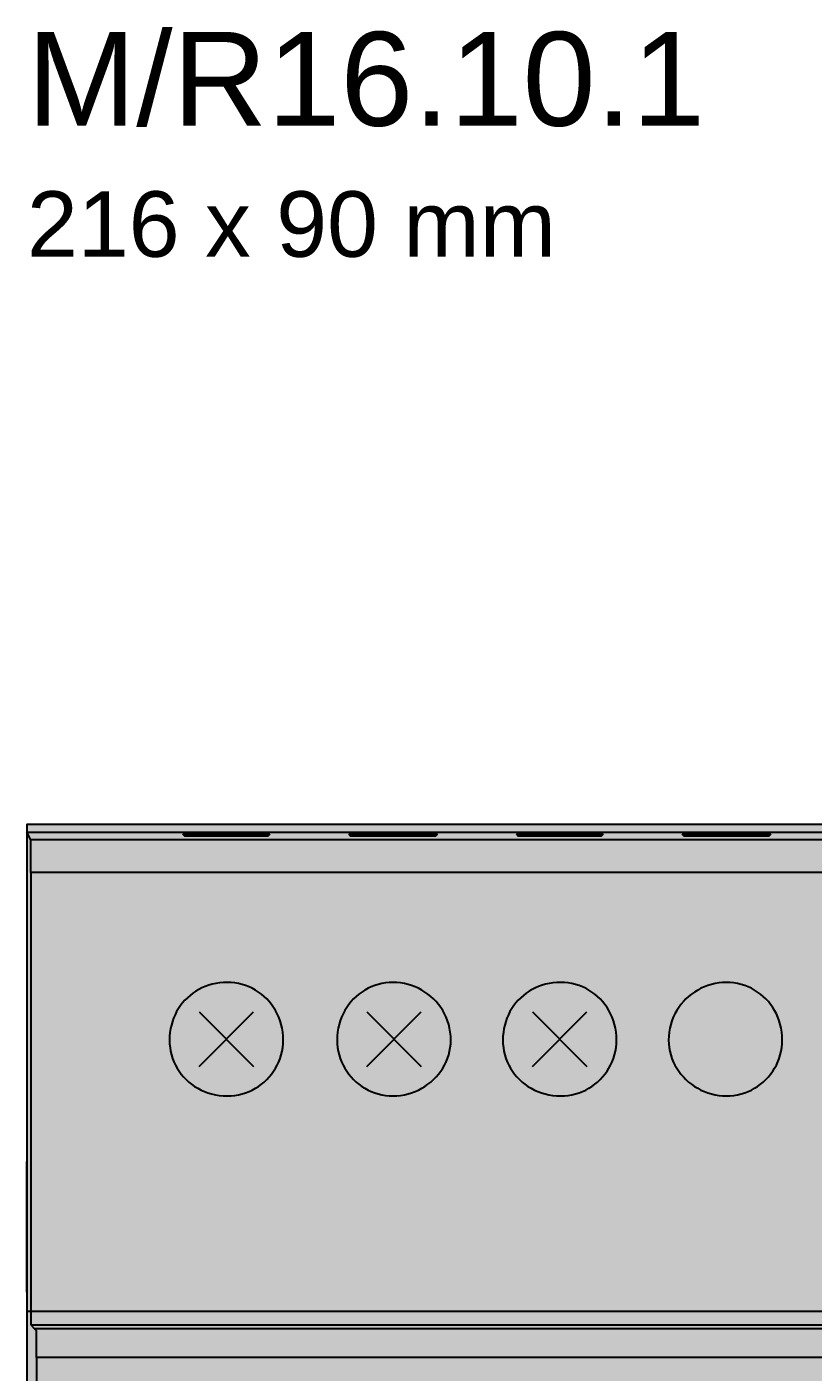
# Model space of a CAD drawing. Header units: millimetres. Extents: x 0 to 966, y -664 to 90.
# Drawn here: x 750 to 786, y -325.1 to -263.5 of the extents above; entities that cross this region are included whole.
import ezdxf

# ---------------------------------------------------------------- set-up
doc = ezdxf.new("R2010")
doc.units = ezdxf.units.MM
for name, color, linetype in [('HDL_BODY', 7, 'Continuous'), ('HDL_COLOUR', 7, 'Continuous'), ('HDL_DETAIL', 7, 'Continuous'), ('HDL_PRINT', 7, 'Continuous')]:
    doc.layers.add(name, color=color, linetype=linetype)
doc.styles.add('HDL_ARIAL', font='arial.ttf')

# ---------------------------------------------------------------- blocks, each defined once
blk = doc.blocks.new('M_DALI.1_FRONT')
at = {"layer": 'HDL_BODY', "true_color": 0x202126}
blk.add_hatch(color=250, dxfattribs=at).paths.add_polyline_path([(0, 0), (72, 0), (72, 90), (0, 90)])
at = {"layer": 'HDL_BODY', "true_color": 0x2a2a30}
blk.add_hatch(color=250, dxfattribs=at).paths.add_polyline_path([(0.4, 20.52), (71.6, 20.52), (71.6, 68.31), (0.4, 68.31)])
at = {"layer": 'HDL_COLOUR', "true_color": 0x1a332c}
for points in [[(11.735, 80.129), (11.729, 80.314), (11.712, 80.495), (11.683, 80.672), (11.644, 80.844), (11.594, 81.011), (11.534, 81.173), (11.465, 81.329), (11.386, 81.479), (11.298, 81.622), (11.202, 81.759), (11.097, 81.889), (10.985, 82.011), (10.866, 82.125), (10.74, 82.231), (10.607, 82.329), (10.467, 82.418), (10.322, 82.498), (10.172, 82.568), (10.016, 82.629), (9.856, 82.679), (9.692, 82.718), (9.523, 82.747), (9.352, 82.765), (9.176, 82.77), (8.998, 82.765), (8.824, 82.749), (8.653, 82.722), (8.487, 82.686), (8.325, 82.639), (8.168, 82.584), (8.017, 82.519), (7.871, 82.445), (7.731, 82.362), (7.597, 82.272), (7.469, 82.173), (7.348, 82.067), (7.234, 81.953), (7.128, 81.832), (7.029, 81.705), (6.938, 81.571), (6.856, 81.431), (6.782, 81.286), (6.717, 81.134), (6.661, 80.978), (6.614, 80.817), (6.578, 80.651), (6.551, 80.481), (6.535, 80.306), (6.529, 80.129), (6.535, 79.953), (6.553, 79.781), (6.582, 79.613), (6.621, 79.448), (6.672, 79.288), (6.732, 79.133), (6.802, 78.982), (6.882, 78.837), (6.971, 78.698), (7.069, 78.565), (7.176, 78.439), (7.29, 78.319), (7.413, 78.207), (7.543, 78.103), (7.68, 78.007), (7.824, 77.919), (7.974, 77.841), (8.13, 77.771), (8.292, 77.711), (8.46, 77.662), (8.632, 77.622), (8.809, 77.594), (8.991, 77.576), (9.176, 77.57), (9.352, 77.576), (9.523, 77.594), (9.692, 77.622), (9.856, 77.662), (10.016, 77.711), (10.172, 77.771), (10.322, 77.841), (10.467, 77.919), (10.607, 78.007), (10.74, 78.103), (10.866, 78.207), (10.985, 78.319), (11.097, 78.439), (11.202, 78.565), (11.298, 78.698), (11.386, 78.837), (11.465, 78.982), (11.534, 79.133), (11.594, 79.288), (11.644, 79.448), (11.683, 79.613), (11.712, 79.781), (11.729, 79.953), (11.735, 80.129)], [(19.412, 80.129), (19.406, 80.314), (19.387, 80.495), (19.356, 80.672), (19.314, 80.844), (19.261, 81.011), (19.197, 81.173), (19.123, 81.329), (19.039, 81.479), (18.947, 81.622), (18.845, 81.759), (18.735, 81.889), (18.618, 82.011), (18.493, 82.125), (18.361, 82.231), (18.223, 82.329), (18.079, 82.418), (17.929, 82.498), (17.774, 82.568), (17.615, 82.629), (17.451, 82.679), (17.284, 82.718), (17.113, 82.747), (16.94, 82.765), (16.765, 82.77), (16.59, 82.765), (16.418, 82.747), (16.25, 82.718), (16.085, 82.679), (15.925, 82.629), (15.769, 82.568), (15.619, 82.498), (15.474, 82.418), (15.335, 82.329), (15.202, 82.231), (15.075, 82.125), (14.956, 82.011), (14.844, 81.889), (14.74, 81.759), (14.643, 81.622), (14.556, 81.479), (14.477, 81.329), (14.407, 81.173), (14.347, 81.011), (14.297, 80.844), (14.258, 80.672), (14.229, 80.495), (14.212, 80.314), (14.206, 80.129), (14.212, 79.953), (14.229, 79.781), (14.258, 79.613), (14.297, 79.448), (14.347, 79.288), (14.407, 79.133), (14.477, 78.982), (14.556, 78.837), (14.643, 78.698), (14.74, 78.565), (14.844, 78.439), (14.956, 78.319), (15.075, 78.207), (15.202, 78.103), (15.335, 78.007), (15.474, 77.919), (15.619, 77.841), (15.769, 77.771), (15.925, 77.711), (16.085, 77.662), (16.25, 77.622), (16.418, 77.594), (16.59, 77.576), (16.765, 77.57), (16.94, 77.576), (17.113, 77.594), (17.284, 77.622), (17.451, 77.662), (17.615, 77.711), (17.774, 77.771), (17.929, 77.841), (18.079, 77.919), (18.223, 78.007), (18.361, 78.103), (18.493, 78.207), (18.618, 78.319), (18.735, 78.439), (18.845, 78.565), (18.947, 78.698), (19.039, 78.837), (19.123, 78.982), (19.197, 79.133), (19.261, 79.288), (19.314, 79.448), (19.356, 79.613), (19.387, 79.781), (19.406, 79.953), (19.412, 80.129)], [(27, 80.129), (26.994, 80.314), (26.977, 80.495), (26.948, 80.672), (26.908, 80.844), (26.859, 81.011), (26.799, 81.173), (26.729, 81.329), (26.65, 81.479), (26.563, 81.622), (26.466, 81.759), (26.362, 81.889), (26.25, 82.011), (26.13, 82.125), (26.004, 82.231), (25.871, 82.329), (25.732, 82.418), (25.587, 82.498), (25.436, 82.568), (25.281, 82.629), (25.121, 82.679), (24.956, 82.718), (24.788, 82.747), (24.616, 82.765), (24.441, 82.77), (24.263, 82.765), (24.088, 82.749), (23.918, 82.722), (23.751, 82.686), (23.59, 82.639), (23.433, 82.584), (23.282, 82.519), (23.136, 82.445), (22.995, 82.362), (22.861, 82.272), (22.734, 82.173), (22.613, 82.067), (22.499, 81.953), (22.393, 81.832), (22.294, 81.705), (22.203, 81.571), (22.121, 81.431), (22.047, 81.286), (21.981, 81.134), (21.926, 80.978), (21.879, 80.817), (21.842, 80.651), (21.816, 80.481), (21.8, 80.306), (21.794, 80.129), (21.8, 79.953), (21.818, 79.781), (21.846, 79.613), (21.886, 79.448), (21.936, 79.288), (21.997, 79.133), (22.067, 78.982), (22.147, 78.837), (22.236, 78.698), (22.334, 78.565), (22.441, 78.439), (22.555, 78.319), (22.678, 78.207), (22.808, 78.103), (22.944, 78.007), (23.088, 77.919), (23.238, 77.841), (23.395, 77.771), (23.557, 77.711), (23.724, 77.662), (23.897, 77.622), (24.074, 77.594), (24.255, 77.576), (24.441, 77.57), (24.616, 77.576), (24.788, 77.594), (24.956, 77.622), (25.121, 77.662), (25.281, 77.711), (25.436, 77.771), (25.587, 77.841), (25.732, 77.919), (25.871, 78.007), (26.004, 78.103), (26.13, 78.207), (26.25, 78.319), (26.362, 78.439), (26.466, 78.565), (26.563, 78.698), (26.65, 78.837), (26.729, 78.982), (26.799, 79.133), (26.859, 79.288), (26.908, 79.448), (26.948, 79.613), (26.977, 79.781), (26.994, 79.953), (27, 80.129)]]:
    blk.add_hatch(color=250, dxfattribs=at).paths.add_polyline_path(points)
at = {"layer": 'HDL_COLOUR', "true_color": 0x18191d}
blk.add_hatch(color=250, dxfattribs=at).paths.add_polyline_path([(34.589, 80.129), (34.583, 80.314), (34.565, 80.495), (34.537, 80.672), (34.497, 80.844), (34.447, 81.011), (34.387, 81.173), (34.318, 81.329), (34.239, 81.479), (34.151, 81.622), (34.055, 81.759), (33.951, 81.889), (33.839, 82.011), (33.719, 82.125), (33.593, 82.231), (33.46, 82.329), (33.321, 82.418), (33.176, 82.498), (33.026, 82.568), (32.87, 82.629), (32.71, 82.679), (32.546, 82.718), (32.377, 82.747), (32.205, 82.765), (32.031, 82.77), (31.855, 82.765), (31.682, 82.747), (31.511, 82.718), (31.344, 82.679), (31.181, 82.629), (31.021, 82.568), (30.866, 82.498), (30.717, 82.418), (30.572, 82.329), (30.434, 82.231), (30.302, 82.125), (30.177, 82.011), (30.059, 81.889), (29.95, 81.759), (29.848, 81.622), (29.755, 81.479), (29.672, 81.329), (29.598, 81.173), (29.534, 81.011), (29.48, 80.844), (29.438, 80.672), (29.407, 80.495), (29.389, 80.314), (29.382, 80.129), (29.389, 79.953), (29.407, 79.781), (29.438, 79.613), (29.48, 79.448), (29.534, 79.288), (29.598, 79.133), (29.672, 78.982), (29.755, 78.837), (29.848, 78.698), (29.95, 78.565), (30.059, 78.439), (30.177, 78.319), (30.302, 78.207), (30.434, 78.103), (30.572, 78.007), (30.717, 77.919), (30.866, 77.841), (31.021, 77.771), (31.181, 77.711), (31.344, 77.662), (31.511, 77.622), (31.682, 77.594), (31.855, 77.576), (32.031, 77.57), (32.205, 77.576), (32.377, 77.594), (32.546, 77.622), (32.71, 77.662), (32.87, 77.711), (33.026, 77.771), (33.176, 77.841), (33.321, 77.919), (33.46, 78.007), (33.593, 78.103), (33.719, 78.207), (33.839, 78.319), (33.951, 78.439), (34.055, 78.565), (34.151, 78.698), (34.239, 78.837), (34.318, 78.982), (34.387, 79.133), (34.447, 79.288), (34.497, 79.448), (34.537, 79.613), (34.565, 79.781), (34.583, 79.953), (34.589, 80.129)])
at = {"layer": 'HDL_COLOUR', "true_color": 0x9ea4a8}
for points in [[(10.955, 80.17), (10.939, 80.408), (10.892, 80.641), (10.816, 80.867), (10.71, 81.08), (10.578, 81.278), (10.421, 81.457), (10.242, 81.614), (10.043, 81.747), (9.83, 81.852), (9.604, 81.928), (9.37, 81.975), (9.132, 81.99), (8.895, 81.975), (8.661, 81.928), (8.435, 81.852), (8.221, 81.747), (8.023, 81.614), (7.844, 81.457), (7.687, 81.278), (7.554, 81.08), (7.449, 80.867), (7.372, 80.641), (7.326, 80.408), (7.31, 80.17), (7.326, 79.933), (7.372, 79.699), (7.449, 79.474), (7.554, 79.26), (7.687, 79.062), (7.844, 78.883), (8.023, 78.726), (8.221, 78.594), (8.435, 78.489), (8.661, 78.412), (8.895, 78.366), (9.132, 78.35), (9.37, 78.366), (9.604, 78.412), (9.83, 78.489), (10.043, 78.594), (10.242, 78.726), (10.421, 78.883), (10.578, 79.062), (10.71, 79.26), (10.816, 79.474), (10.892, 79.699), (10.939, 79.933)], [(18.631, 80.17), (18.615, 80.408), (18.569, 80.641), (18.492, 80.867), (18.387, 81.08), (18.254, 81.278), (18.097, 81.457), (17.918, 81.614), (17.72, 81.747), (17.506, 81.852), (17.28, 81.928), (17.047, 81.975), (16.809, 81.99), (16.571, 81.975), (16.337, 81.928), (16.112, 81.852), (15.898, 81.747), (15.7, 81.614), (15.52, 81.457), (15.363, 81.278), (15.231, 81.08), (15.125, 80.867), (15.049, 80.641), (15.002, 80.408), (14.987, 80.17), (15.002, 79.933), (15.049, 79.699), (15.125, 79.474), (15.231, 79.26), (15.363, 79.062), (15.52, 78.883), (15.7, 78.726), (15.898, 78.594), (16.112, 78.489), (16.337, 78.412), (16.571, 78.366), (16.809, 78.35), (17.047, 78.366), (17.28, 78.412), (17.506, 78.489), (17.72, 78.594), (17.918, 78.726), (18.097, 78.883), (18.254, 79.062), (18.387, 79.26), (18.492, 79.474), (18.569, 79.699), (18.615, 79.933)], [(26.219, 80.17), (26.203, 80.408), (26.157, 80.641), (26.08, 80.867), (25.975, 81.08), (25.843, 81.278), (25.685, 81.457), (25.506, 81.614), (25.308, 81.747), (25.094, 81.852), (24.869, 81.928), (24.635, 81.975), (24.397, 81.99), (24.159, 81.975), (23.925, 81.928), (23.7, 81.852), (23.486, 81.747), (23.288, 81.614), (23.109, 81.457), (22.952, 81.278), (22.819, 81.08), (22.714, 80.867), (22.637, 80.641), (22.591, 80.408), (22.575, 80.17), (22.591, 79.933), (22.637, 79.699), (22.714, 79.474), (22.819, 79.26), (22.952, 79.062), (23.109, 78.883), (23.288, 78.726), (23.486, 78.594), (23.7, 78.489), (23.925, 78.412), (24.159, 78.366), (24.397, 78.35), (24.635, 78.366), (24.869, 78.412), (25.094, 78.489), (25.308, 78.594), (25.506, 78.726), (25.685, 78.883), (25.843, 79.062), (25.975, 79.26), (26.08, 79.474), (26.157, 79.699), (26.203, 79.933)]]:
    blk.add_hatch(color=253, dxfattribs=at).paths.add_polyline_path(points)
at = {"layer": 'HDL_PRINT', "true_color": 0xdee1e9}
h = blk.add_hatch(color=254, dxfattribs=at)
h.paths.add_polyline_path([(7.235, 73.515), (7.235, 76.425), (8.206, 76.425), (8.288, 76.422), (8.359, 76.414), (8.422, 76.402), (8.478, 76.388), (8.529, 76.373), (8.579, 76.359), (8.628, 76.347), (8.68, 76.339), (8.735, 76.336), (8.798, 76.332), (8.853, 76.321), (8.901, 76.304), (8.945, 76.281), (8.984, 76.255), (9.021, 76.225), (9.055, 76.193), (9.088, 76.16), (9.139, 76.11), (9.184, 76.063), (9.226, 76.018), (9.263, 75.974), (9.298, 75.929), (9.33, 75.881), (9.36, 75.828), (9.388, 75.77), (9.415, 75.705), (9.441, 75.63), (9.468, 75.578), (9.493, 75.524), (9.518, 75.47), (9.541, 75.414), (9.563, 75.356), (9.581, 75.295), (9.596, 75.231), (9.608, 75.163), (9.615, 75.091), (9.618, 75.015), (9.615, 74.93), (9.607, 74.85), (9.595, 74.776), (9.581, 74.707), (9.566, 74.641), (9.552, 74.578), (9.541, 74.517), (9.532, 74.457), (9.529, 74.399), (9.496, 74.336), (9.465, 74.279), (9.435, 74.227), (9.408, 74.177), (9.386, 74.127), (9.368, 74.075), (9.357, 74.018), (9.353, 73.956), (9.315, 73.919), (9.277, 73.883), (9.24, 73.85), (9.202, 73.822), (9.164, 73.8), (9.126, 73.785), (9.088, 73.78), (9.051, 73.748), (9.008, 73.716), (8.961, 73.687), (8.912, 73.66), (8.863, 73.637), (8.815, 73.62), (8.772, 73.608), (8.735, 73.604), (8.669, 73.601), (8.604, 73.591), (8.542, 73.576), (8.482, 73.56), (8.426, 73.543), (8.376, 73.529), (8.331, 73.519), (8.294, 73.515), (7.235, 73.515)])
h.paths.add_polyline_path([(7.588, 73.869), (8.206, 73.869), (8.272, 73.869), (8.337, 73.871), (8.4, 73.874), (8.46, 73.88), (8.515, 73.89), (8.566, 73.906), (8.61, 73.927), (8.647, 73.956), (8.685, 73.96), (8.723, 73.973), (8.761, 73.991), (8.798, 74.01), (8.836, 74.027), (8.874, 74.04), (8.912, 74.045), (8.945, 74.082), (8.977, 74.127), (9.006, 74.177), (9.033, 74.233), (9.056, 74.292), (9.073, 74.355), (9.084, 74.419), (9.088, 74.485), (9.115, 74.518), (9.135, 74.557), (9.15, 74.603), (9.161, 74.655), (9.169, 74.714), (9.173, 74.779), (9.176, 74.851), (9.176, 74.93), (9.176, 75.015), (9.176, 75.094), (9.176, 75.173), (9.174, 75.251), (9.171, 75.327), (9.165, 75.401), (9.157, 75.472), (9.146, 75.54), (9.131, 75.604), (9.112, 75.664), (9.088, 75.72), (9.033, 75.752), (8.982, 75.789), (8.935, 75.828), (8.89, 75.867), (8.846, 75.903), (8.801, 75.936), (8.754, 75.961), (8.703, 75.978), (8.647, 75.984), (8.61, 76.014), (8.566, 76.036), (8.515, 76.052), (8.46, 76.063), (8.4, 76.069), (8.337, 76.072), (8.272, 76.074), (8.206, 76.074), (7.588, 76.074), (7.588, 73.869)])
h = blk.add_hatch(color=254, dxfattribs=at)
h.paths.add_polyline_path([(15, 73.515), (15, 76.425), (15.971, 76.425), (16.056, 76.422), (16.134, 76.414), (16.206, 76.402), (16.271, 76.388), (16.33, 76.373), (16.382, 76.359), (16.428, 76.347), (16.467, 76.339), (16.5, 76.336), (16.566, 76.332), (16.631, 76.321), (16.694, 76.304), (16.754, 76.281), (16.809, 76.255), (16.86, 76.225), (16.904, 76.193), (16.941, 76.16), (16.992, 76.11), (17.037, 76.063), (17.079, 76.018), (17.116, 75.974), (17.151, 75.929), (17.183, 75.881), (17.212, 75.828), (17.24, 75.77), (17.267, 75.705), (17.294, 75.63), (17.297, 75.572), (17.305, 75.512), (17.317, 75.452), (17.331, 75.389), (17.346, 75.323), (17.36, 75.253), (17.371, 75.179), (17.379, 75.1), (17.382, 75.015), (17.382, 74.93), (17.381, 74.85), (17.379, 74.776), (17.375, 74.707), (17.367, 74.641), (17.356, 74.578), (17.341, 74.517), (17.32, 74.457), (17.294, 74.399), (17.265, 74.336), (17.242, 74.279), (17.223, 74.227), (17.206, 74.177), (17.189, 74.127), (17.17, 74.075), (17.147, 74.018), (17.118, 73.956), (17.08, 73.919), (17.042, 73.883), (17.004, 73.85), (16.966, 73.822), (16.929, 73.8), (16.891, 73.785), (16.853, 73.78), (16.82, 73.748), (16.785, 73.716), (16.749, 73.687), (16.71, 73.66), (16.666, 73.637), (16.617, 73.62), (16.562, 73.608), (16.5, 73.604), (16.463, 73.601), (16.419, 73.591), (16.368, 73.576), (16.313, 73.56), (16.253, 73.543), (16.19, 73.529), (16.125, 73.519), (16.059, 73.515), (15, 73.515)])
h.paths.add_polyline_path([(15.353, 73.869), (15.971, 73.869), (16.062, 73.869), (16.139, 73.871), (16.203, 73.874), (16.257, 73.88), (16.303, 73.89), (16.343, 73.906), (16.378, 73.927), (16.412, 73.956), (16.482, 73.96), (16.541, 73.973), (16.59, 73.991), (16.628, 74.01), (16.655, 74.027), (16.671, 74.04), (16.676, 74.045), (16.706, 74.078), (16.735, 74.116), (16.765, 74.16), (16.794, 74.207), (16.824, 74.259), (16.853, 74.313), (16.882, 74.369), (16.912, 74.427), (16.941, 74.485), (16.944, 74.518), (16.952, 74.557), (16.964, 74.603), (16.978, 74.655), (16.993, 74.714), (17.007, 74.779), (17.018, 74.851), (17.027, 74.93), (17.03, 75.015), (17.027, 75.094), (17.02, 75.173), (17.008, 75.251), (16.993, 75.327), (16.974, 75.401), (16.953, 75.472), (16.93, 75.54), (16.905, 75.604), (16.879, 75.664), (16.853, 75.72), (16.816, 75.757), (16.773, 75.799), (16.726, 75.843), (16.677, 75.886), (16.627, 75.924), (16.58, 75.956), (16.537, 75.977), (16.5, 75.984), (16.467, 76.011), (16.428, 76.032), (16.382, 76.047), (16.33, 76.058), (16.271, 76.066), (16.206, 76.07), (16.134, 76.073), (16.056, 76.074), (15.971, 76.074), (15.353, 76.074), (15.353, 73.869)])
for points in [[(11.03, 76.16), (11.383, 76.16), (11.383, 73.78), (11.03, 73.78), (11.03, 76.16)], [(10.059, 75.191), (12.265, 75.191), (12.265, 74.75), (10.059, 74.75), (10.059, 75.191)], [(17.823, 75.191), (19.765, 75.191), (19.765, 74.75), (17.823, 74.75), (17.823, 75.191)]]:
    blk.add_hatch(color=254, dxfattribs=at).paths.add_polyline_path(points)
at = {"layer": 'HDL_DETAIL', "color": 251, "true_color": 0x52555c}
for points in [[(0, 0), (72, 0), (72, 90), (0, 90), (0, 0)], [(0, 89.649), (0, 89.649)], [(0, 89.649), (0, 89.649)], [(0, 89.649), (0, 89.649)], [(7.147, 89.559), (7.147, 89.559)], [(7.147, 89.559), (7.147, 89.559)], [(7.147, 89.559), (7.147, 89.559)], [(7.147, 89.559), (7.147, 89.559)], [(7.147, 89.559), (7.147, 89.559)], [(7.147, 89.559), (7.147, 89.559)], [(7.147, 89.559), (7.147, 89.559)], [(7.147, 89.559), (7.147, 89.559)], [(7.147, 89.559), (7.147, 89.559)], [(7.147, 89.559), (7.147, 89.559)], [(7.147, 89.559), (7.147, 89.559)], [(7.147, 89.559), (7.147, 89.559)], [(7.147, 89.559), (7.147, 89.559)], [(7.147, 89.559), (7.147, 89.559)], [(7.147, 89.559), (7.147, 89.559)], [(7.147, 89.559), (7.147, 89.559)], [(7.147, 89.559), (7.147, 89.559)], [(7.147, 89.559), (7.147, 89.559)], [(7.147, 89.559), (7.147, 89.559)], [(7.147, 89.559), (7.147, 89.559)], [(7.147, 89.559), (7.147, 89.559)], [(7.147, 89.559), (7.147, 89.559)], [(7.147, 89.559), (7.147, 89.559)], [(14.735, 89.559), (14.735, 89.559)], [(14.735, 89.559), (14.735, 89.559)], [(14.735, 89.559), (14.735, 89.559)], [(14.735, 89.559), (14.735, 89.559)], [(14.735, 89.559), (14.735, 89.559)], [(14.735, 89.559), (14.735, 89.559)], [(14.735, 89.559), (14.735, 89.559)], [(14.735, 89.559), (14.735, 89.559)], [(14.735, 89.559), (14.735, 89.559)], [(14.735, 89.559), (14.735, 89.559)], [(14.735, 89.559), (14.735, 89.559)], [(14.735, 89.559), (14.735, 89.559)], [(14.735, 89.559), (14.735, 89.559)], [(14.735, 89.559), (14.735, 89.559)], [(14.735, 89.559), (14.735, 89.559)], [(14.735, 89.559), (14.735, 89.559)], [(14.735, 89.559), (14.735, 89.559)], [(14.735, 89.559), (14.735, 89.559)], [(14.735, 89.559), (14.735, 89.559)], [(14.735, 89.559), (14.735, 89.559)], [(14.735, 89.559), (14.735, 89.559)], [(14.735, 89.559), (14.735, 89.559)], [(14.735, 89.559), (14.735, 89.559)], [(22.412, 89.559), (22.412, 89.559)], [(22.412, 89.559), (22.412, 89.559)], [(22.412, 89.559), (22.412, 89.559)], [(22.412, 89.559), (22.412, 89.559)], [(22.412, 89.559), (22.412, 89.559)], [(22.412, 89.559), (22.412, 89.559)], [(22.412, 89.559), (22.412, 89.559)], [(22.412, 89.559), (22.412, 89.559)], [(22.412, 89.559), (22.412, 89.559)], [(22.412, 89.559), (22.412, 89.559)], [(22.412, 89.559), (22.412, 89.559)], [(22.412, 89.559), (22.412, 89.559)], [(22.412, 89.559), (22.412, 89.559)], [(22.412, 89.559), (22.412, 89.559)], [(22.412, 89.559), (22.412, 89.559)], [(22.412, 89.559), (22.412, 89.559)], [(22.412, 89.559), (22.412, 89.559)], [(22.412, 89.559), (22.412, 89.559)], [(22.412, 89.559), (22.412, 89.559)], [(22.412, 89.559), (22.412, 89.559)], [(22.412, 89.559), (22.412, 89.559)], [(22.412, 89.559), (22.412, 89.559)], [(22.412, 89.559), (22.412, 89.559)], [(30, 89.559), (30, 89.559)], [(30, 89.559), (30, 89.559)], [(30, 89.559), (30, 89.559)], [(30, 89.559), (30, 89.559)], [(30, 89.559), (30, 89.559)], [(30, 89.559), (30, 89.559)], [(30, 89.559), (30, 89.559)], [(30, 89.559), (30, 89.559)], [(30, 89.559), (30, 89.559)], [(30, 89.559), (30, 89.559)], [(30, 89.559), (30, 89.559)], [(30, 89.559), (30, 89.559)], [(30, 89.559), (30, 89.559)], [(30, 89.559), (30, 89.559)], [(30, 89.559), (30, 89.559)], [(30, 89.559), (30, 89.559)], [(30, 89.559), (30, 89.559)], [(30, 89.559), (30, 89.559)], [(30, 89.559), (30, 89.559)], [(30, 89.559), (30, 89.559)], [(30, 89.559), (30, 89.559)], [(30, 89.559), (30, 89.559)], [(30, 89.559), (30, 89.559)], [(0.177, 89.295), (0.177, 89.295)], [(0.177, 89.295), (0.177, 89.295)], [(0.177, 87.795), (0.177, 87.795)], [(0.177, 87.795), (0.177, 87.795)], [(11.735, 80.129), (11.729, 80.314), (11.712, 80.495), (11.683, 80.672), (11.644, 80.844), (11.594, 81.011), (11.534, 81.173), (11.465, 81.329), (11.386, 81.479), (11.298, 81.622), (11.202, 81.759), (11.097, 81.889), (10.985, 82.011), (10.866, 82.125), (10.74, 82.231), (10.607, 82.329), (10.467, 82.418), (10.322, 82.498), (10.172, 82.568), (10.016, 82.629), (9.856, 82.679), (9.692, 82.718), (9.523, 82.747), (9.352, 82.765), (9.176, 82.77), (8.998, 82.765), (8.824, 82.749), (8.653, 82.722), (8.487, 82.686), (8.325, 82.639), (8.168, 82.584), (8.017, 82.519), (7.871, 82.445), (7.731, 82.362), (7.597, 82.272), (7.469, 82.173), (7.348, 82.067), (7.234, 81.953), (7.128, 81.832), (7.029, 81.705), (6.938, 81.571), (6.856, 81.431), (6.782, 81.286), (6.717, 81.134), (6.661, 80.978), (6.614, 80.817), (6.578, 80.651), (6.551, 80.481), (6.535, 80.306), (6.529, 80.129), (6.535, 79.953), (6.553, 79.781), (6.582, 79.613), (6.621, 79.448), (6.672, 79.288), (6.732, 79.133), (6.802, 78.982), (6.882, 78.837), (6.971, 78.698), (7.069, 78.565), (7.176, 78.439), (7.29, 78.319), (7.413, 78.207), (7.543, 78.103), (7.68, 78.007), (7.824, 77.919), (7.974, 77.841), (8.13, 77.771), (8.292, 77.711), (8.46, 77.662), (8.632, 77.622), (8.809, 77.594), (8.991, 77.576), (9.176, 77.57), (9.352, 77.576), (9.523, 77.594), (9.692, 77.622), (9.856, 77.662), (10.016, 77.711), (10.172, 77.771), (10.322, 77.841), (10.467, 77.919), (10.607, 78.007), (10.74, 78.103), (10.866, 78.207), (10.985, 78.319), (11.097, 78.439), (11.202, 78.565), (11.298, 78.698), (11.386, 78.837), (11.465, 78.982), (11.534, 79.133), (11.594, 79.288), (11.644, 79.448), (11.683, 79.613), (11.712, 79.781), (11.729, 79.953), (11.735, 80.129)], [(19.412, 80.129), (19.406, 80.314), (19.387, 80.495), (19.356, 80.672), (19.314, 80.844), (19.261, 81.011), (19.197, 81.173), (19.123, 81.329), (19.039, 81.479), (18.947, 81.622), (18.845, 81.759), (18.735, 81.889), (18.618, 82.011), (18.493, 82.125), (18.361, 82.231), (18.223, 82.329), (18.079, 82.418), (17.929, 82.498), (17.774, 82.568), (17.615, 82.629), (17.451, 82.679), (17.284, 82.718), (17.113, 82.747), (16.94, 82.765), (16.765, 82.77), (16.59, 82.765), (16.418, 82.747), (16.25, 82.718), (16.085, 82.679), (15.925, 82.629), (15.769, 82.568), (15.619, 82.498), (15.474, 82.418), (15.335, 82.329), (15.202, 82.231), (15.075, 82.125), (14.956, 82.011), (14.844, 81.889), (14.74, 81.759), (14.643, 81.622), (14.556, 81.479), (14.477, 81.329), (14.407, 81.173), (14.347, 81.011), (14.297, 80.844), (14.258, 80.672), (14.229, 80.495), (14.212, 80.314), (14.206, 80.129), (14.212, 79.953), (14.229, 79.781), (14.258, 79.613), (14.297, 79.448), (14.347, 79.288), (14.407, 79.133), (14.477, 78.982), (14.556, 78.837), (14.643, 78.698), (14.74, 78.565), (14.844, 78.439), (14.956, 78.319), (15.075, 78.207), (15.202, 78.103), (15.335, 78.007), (15.474, 77.919), (15.619, 77.841), (15.769, 77.771), (15.925, 77.711), (16.085, 77.662), (16.25, 77.622), (16.418, 77.594), (16.59, 77.576), (16.765, 77.57), (16.94, 77.576), (17.113, 77.594), (17.284, 77.622), (17.451, 77.662), (17.615, 77.711), (17.774, 77.771), (17.929, 77.841), (18.079, 77.919), (18.223, 78.007), (18.361, 78.103), (18.493, 78.207), (18.618, 78.319), (18.735, 78.439), (18.845, 78.565), (18.947, 78.698), (19.039, 78.837), (19.123, 78.982), (19.197, 79.133), (19.261, 79.288), (19.314, 79.448), (19.356, 79.613), (19.387, 79.781), (19.406, 79.953), (19.412, 80.129)], [(27, 80.129), (26.994, 80.314), (26.977, 80.495), (26.948, 80.672), (26.908, 80.844), (26.859, 81.011), (26.799, 81.173), (26.729, 81.329), (26.65, 81.479), (26.563, 81.622), (26.466, 81.759), (26.362, 81.889), (26.25, 82.011), (26.13, 82.125), (26.004, 82.231), (25.871, 82.329), (25.732, 82.418), (25.587, 82.498), (25.436, 82.568), (25.281, 82.629), (25.121, 82.679), (24.956, 82.718), (24.788, 82.747), (24.616, 82.765), (24.441, 82.77), (24.263, 82.765), (24.088, 82.749), (23.918, 82.722), (23.751, 82.686), (23.59, 82.639), (23.433, 82.584), (23.282, 82.519), (23.136, 82.445), (22.995, 82.362), (22.861, 82.272), (22.734, 82.173), (22.613, 82.067), (22.499, 81.953), (22.393, 81.832), (22.294, 81.705), (22.203, 81.571), (22.121, 81.431), (22.047, 81.286), (21.981, 81.134), (21.926, 80.978), (21.879, 80.817), (21.842, 80.651), (21.816, 80.481), (21.8, 80.306), (21.794, 80.129), (21.8, 79.953), (21.818, 79.781), (21.846, 79.613), (21.886, 79.448), (21.936, 79.288), (21.997, 79.133), (22.067, 78.982), (22.147, 78.837), (22.236, 78.698), (22.334, 78.565), (22.441, 78.439), (22.555, 78.319), (22.678, 78.207), (22.808, 78.103), (22.944, 78.007), (23.088, 77.919), (23.238, 77.841), (23.395, 77.771), (23.557, 77.711), (23.724, 77.662), (23.897, 77.622), (24.074, 77.594), (24.255, 77.576), (24.441, 77.57), (24.616, 77.576), (24.788, 77.594), (24.956, 77.622), (25.121, 77.662), (25.281, 77.711), (25.436, 77.771), (25.587, 77.841), (25.732, 77.919), (25.871, 78.007), (26.004, 78.103), (26.13, 78.207), (26.25, 78.319), (26.362, 78.439), (26.466, 78.565), (26.563, 78.698), (26.65, 78.837), (26.729, 78.982), (26.799, 79.133), (26.859, 79.288), (26.908, 79.448), (26.948, 79.613), (26.977, 79.781), (26.994, 79.953), (27, 80.129)], [(34.589, 80.129), (34.583, 80.314), (34.565, 80.495), (34.537, 80.672), (34.497, 80.844), (34.447, 81.011), (34.387, 81.173), (34.318, 81.329), (34.239, 81.479), (34.151, 81.622), (34.055, 81.759), (33.951, 81.889), (33.839, 82.011), (33.719, 82.125), (33.593, 82.231), (33.46, 82.329), (33.321, 82.418), (33.176, 82.498), (33.026, 82.568), (32.87, 82.629), (32.71, 82.679), (32.546, 82.718), (32.377, 82.747), (32.205, 82.765), (32.031, 82.77), (31.855, 82.765), (31.682, 82.747), (31.511, 82.718), (31.344, 82.679), (31.181, 82.629), (31.021, 82.568), (30.866, 82.498), (30.717, 82.418), (30.572, 82.329), (30.434, 82.231), (30.302, 82.125), (30.177, 82.011), (30.059, 81.889), (29.95, 81.759), (29.848, 81.622), (29.755, 81.479), (29.672, 81.329), (29.598, 81.173), (29.534, 81.011), (29.48, 80.844), (29.438, 80.672), (29.407, 80.495), (29.389, 80.314), (29.382, 80.129), (29.389, 79.953), (29.407, 79.781), (29.438, 79.613), (29.48, 79.448), (29.534, 79.288), (29.598, 79.133), (29.672, 78.982), (29.755, 78.837), (29.848, 78.698), (29.95, 78.565), (30.059, 78.439), (30.177, 78.319), (30.302, 78.207), (30.434, 78.103), (30.572, 78.007), (30.717, 77.919), (30.866, 77.841), (31.021, 77.771), (31.181, 77.711), (31.344, 77.662), (31.511, 77.622), (31.682, 77.594), (31.855, 77.576), (32.031, 77.57), (32.205, 77.576), (32.377, 77.594), (32.546, 77.622), (32.71, 77.662), (32.87, 77.711), (33.026, 77.771), (33.176, 77.841), (33.321, 77.919), (33.46, 78.007), (33.593, 78.103), (33.719, 78.207), (33.839, 78.319), (33.951, 78.439), (34.055, 78.565), (34.151, 78.698), (34.239, 78.837), (34.318, 78.982), (34.387, 79.133), (34.447, 79.288), (34.497, 79.448), (34.537, 79.613), (34.565, 79.781), (34.583, 79.953), (34.589, 80.129)], [(0, 78.98), (0, 78.98)], [(0, 78.98), (0, 78.98)], [(0, 78.98), (0, 78.98)], [(0, 78.98), (0, 78.98)], [(0, 78.98), (0, 78.98)], [(0, 78.98), (0, 78.98)], [(0, 78.98), (0, 78.98)], [(0, 78.98), (0, 78.98)], [(0, 78.98), (0, 78.98)], [(0, 78.98), (0, 78.98)], [(0, 78.98), (0, 78.98)], [(0, 78.98), (0, 78.98)], [(0, 78.98), (0, 78.98)], [(0, 78.98), (0, 78.98)], [(0, 78.98), (0, 78.98)], [(0, 78.98), (0, 78.98)], [(0, 78.98), (0, 78.98)], [(0, 78.98), (0, 78.98)], [(0, 78.98), (0, 78.98)], [(0, 78.98), (0, 78.98)], [(0, 78.98), (0, 78.98)], [(0, 78.98), (0, 78.98)], [(0, 78.98), (0, 78.98)], [(0, 78.98), (0, 78.98)], [(0, 77.13), (0, 77.13)], [(0, 74.839), (0, 74.839)], [(0, 74.839), (0, 74.839)], [(0, 74.839), (0, 74.839)], [(0, 74.839), (0, 74.839)], [(0, 74.839), (0, 74.839)], [(0, 74.839), (0, 74.839)], [(0, 74.839), (0, 74.839)], [(0, 74.839), (0, 74.839)], [(0, 74.839), (0, 74.839)], [(0, 74.839), (0, 74.839)], [(0, 74.839), (0, 74.839)], [(0, 74.839), (0, 74.839)], [(0, 74.839), (0, 74.839)], [(0, 74.839), (0, 74.839)], [(0, 74.839), (0, 74.839)], [(0, 74.839), (0, 74.839)], [(0, 74.839), (0, 74.839)], [(0, 74.839), (0, 74.839)], [(0, 74.839), (0, 74.839)], [(0, 74.839), (0, 74.839)], [(0, 74.839), (0, 74.839)], [(0, 74.839), (0, 74.839)], [(0, 74.839), (0, 74.839)], [(0, 74.839), (0, 74.839)], [(0, 74.839), (0, 74.839)], [(0, 74.574), (0, 74.574)], [(0, 74.574), (0, 74.574)], [(0, 74.574), (0, 74.574)], [(0, 74.574), (0, 74.574)], [(0, 74.574), (0, 74.574)], [(0, 74.574), (0, 74.574)], [(0, 74.574), (0, 74.574)], [(0, 74.574), (0, 74.574)], [(0, 74.574), (0, 74.574)], [(0, 74.574), (0, 74.574)], [(0, 74.574), (0, 74.574)], [(0, 74.574), (0, 74.574)], [(0, 74.574), (0, 74.574)], [(0, 74.574), (0, 74.574)], [(0, 74.574), (0, 74.574)], [(0, 74.574), (0, 74.574)], [(0, 74.574), (0, 74.574)], [(0, 74.574), (0, 74.574)], [(0, 74.574), (0, 74.574)], [(0, 74.574), (0, 74.574)], [(0, 74.574), (0, 74.574)], [(0, 74.574), (0, 74.574)], [(0, 74.574), (0, 74.574)], [(0, 74.574), (0, 74.574)], [(0, 74.574), (0, 74.574)], [(0, 68.58), (0, 68.58)], [(0, 68.58), (0, 68.58)], [(0, 68.58), (0, 68.58)], [(0, 68.58), (0, 68.58)], [(0, 68.58), (0, 68.58)], [(0, 68.58), (0, 68.58)], [(0, 68.58), (0, 68.58)], [(0, 68.58), (0, 68.58)], [(0, 68.58), (0, 68.58)], [(0, 68.58), (0, 68.58)], [(0, 68.58), (0, 68.58)], [(0, 68.58), (0, 68.58)], [(0, 68.58), (0, 68.58)], [(0, 68.58), (0, 68.58)], [(0, 68.58), (0, 68.58)], [(0, 68.58), (0, 68.58)], [(0, 68.58), (0, 68.58)], [(0, 68.58), (0, 68.58)], [(0, 68.58), (0, 68.58)], [(0, 68.58), (0, 68.58)], [(0, 68.58), (0, 68.58)], [(0, 68.58), (0, 68.58)], [(0, 68.58), (0, 68.58)], [(0, 68.58), (0, 68.58)], [(0, 68.58), (0, 68.58)], [(0, 68.404), (0, 68.404)], [(0, 68.404), (0, 68.404)], [(0, 68.404), (0, 68.404)], [(0, 68.404), (0, 68.404)], [(0, 68.404), (0, 68.404)], [(0, 68.404), (0, 68.404)], [(0, 68.404), (0, 68.404)], [(0, 68.404), (0, 68.404)], [(0, 68.404), (0, 68.404)], [(0, 68.404), (0, 68.404)], [(0, 68.404), (0, 68.404)], [(0, 68.404), (0, 68.404)], [(0, 68.404), (0, 68.404)], [(0, 68.404), (0, 68.404)], [(0, 68.404), (0, 68.404)], [(0, 68.404), (0, 68.404)], [(0, 68.404), (0, 68.404)], [(0, 68.404), (0, 68.404)], [(0, 68.404), (0, 68.404)], [(0, 68.404), (0, 68.404)], [(0, 68.404), (0, 68.404)], [(0, 68.404), (0, 68.404)], [(0, 68.404), (0, 68.404)], [(0, 68.404), (0, 68.404)], [(0, 68.404), (0, 68.404)], [(0, 22.302), (72, 22.302), (72, 67.698), (0, 67.698), (0, 22.302)], [(0.177, 67.08), (0.177, 67.08)], [(0.177, 67.08), (0.177, 67.08)], [(0.177, 67.08), (0.177, 67.08)], [(0.353, 66.905), (0.353, 66.905)], [(0.353, 66.905), (0.353, 66.905)], [(0, 66.11), (0, 66.11)], [(0.441, 65.584), (0.441, 65.584)]]:
    blk.add_lwpolyline(points, close=True, dxfattribs=at)
for points in [[(0.177, 89.295), (0, 89.649)], [(0.177, 89.295), (0, 89.649)], [(0.177, 89.295), (0, 89.649)], [(0.177, 89.295), (0, 89.649)], [(0.177, 89.295), (0, 89.649)], [(0.177, 89.295), (0, 89.649)], [(0.177, 89.295), (0, 89.649)], [(0.177, 89.295), (0, 89.649)], [(0.177, 89.295), (0, 89.649)], [(0.177, 89.295), (0, 89.649)], [(0.177, 89.295), (0, 89.649)], [(0.177, 89.295), (0, 89.649)], [(0.177, 89.295), (0, 89.649)], [(0.177, 89.295), (0, 89.649)], [(0.177, 89.295), (0, 89.649)], [(0.177, 89.295), (0, 89.649)], [(0.177, 89.295), (0, 89.649)], [(0.177, 89.295), (0, 89.649)], [(0.177, 89.295), (0, 89.649)], [(0.177, 89.295), (0, 89.649)], [(0.177, 89.295), (0, 89.649)], [(0, 89.649), (0, 78.98)], [(0, 89.649), (0, 78.98)], [(0, 89.649), (0, 78.98)], [(0, 89.649), (0, 78.98)], [(0, 89.649), (0, 78.98)], [(0, 89.649), (0, 78.98)], [(0, 89.649), (0, 78.98)], [(0, 89.649), (0, 78.98)], [(0, 89.649), (0, 78.98)], [(0, 89.649), (0, 78.98)], [(0, 89.649), (0, 78.98)], [(0, 89.649), (0, 78.98)], [(0, 89.649), (0, 78.98)], [(0, 89.649), (0, 78.98)], [(0, 89.649), (0, 78.98)], [(0, 89.649), (0, 78.98)], [(0, 89.649), (0, 78.98)], [(0, 89.649), (0, 78.98)], [(0, 89.649), (0, 78.98)], [(0, 89.649), (0, 78.98)], [(0, 89.649), (0, 78.98)], [(0, 89.649), (71.824, 89.649)], [(0, 89.649), (71.824, 89.649)], [(0, 89.649), (71.824, 89.649)], [(0, 89.649), (71.824, 89.649)], [(0, 89.649), (71.824, 89.649)], [(0, 89.649), (71.824, 89.649)], [(0, 89.649), (71.824, 89.649)], [(0, 89.649), (71.824, 89.649)], [(0, 89.649), (71.824, 89.649)], [(0, 89.649), (71.824, 89.649)], [(0, 89.649), (71.824, 89.649)], [(0, 89.649), (71.824, 89.649)], [(0, 89.649), (71.824, 89.649)], [(0, 89.649), (71.824, 89.649)], [(0, 89.649), (71.824, 89.649)], [(0, 89.649), (71.824, 89.649)], [(0, 89.649), (71.824, 89.649)], [(0, 89.649), (71.824, 89.649)], [(0, 89.649), (71.824, 89.649)], [(0, 89.649), (71.824, 89.649)], [(0, 89.649), (71.824, 89.649)], [(11.118, 89.559), (11.03, 89.47), (10.853, 89.47), (10.5, 89.47), (9.971, 89.47), (9.441, 89.47), (8.824, 89.47), (8.294, 89.47), (7.853, 89.47), (7.5, 89.47), (7.235, 89.47), (7.147, 89.559)], [(7.147, 89.559), (7.235, 89.559)], [(7.235, 89.559), (7.5, 89.559), (7.853, 89.559), (8.294, 89.559), (8.824, 89.559), (9.441, 89.559), (9.971, 89.559), (10.5, 89.559), (10.853, 89.559), (11.03, 89.559)], [(11.03, 89.559), (11.118, 89.559)], [(18.794, 89.559), (18.706, 89.47), (18.441, 89.47), (18.088, 89.47), (17.647, 89.47), (17.03, 89.47), (16.5, 89.47), (15.971, 89.47), (15.441, 89.47), (15.088, 89.47), (14.824, 89.47), (14.735, 89.559)], [(14.735, 89.559), (14.824, 89.559)], [(14.824, 89.559), (15.088, 89.559), (15.441, 89.559), (15.971, 89.559), (16.5, 89.559), (17.03, 89.559), (17.647, 89.559), (18.088, 89.559), (18.441, 89.559), (18.706, 89.559)], [(18.706, 89.559), (18.794, 89.559)], [(26.382, 89.559), (26.294, 89.47), (26.118, 89.47), (25.677, 89.47), (25.235, 89.47), (24.706, 89.47), (24.088, 89.47), (23.559, 89.47), (23.118, 89.47), (22.677, 89.47), (22.5, 89.47), (22.412, 89.559)], [(22.412, 89.559), (22.5, 89.559)], [(22.5, 89.559), (22.677, 89.559), (23.118, 89.559), (23.559, 89.559), (24.088, 89.559), (24.706, 89.559), (25.235, 89.559), (25.677, 89.559), (26.118, 89.559), (26.294, 89.559)], [(26.294, 89.559), (26.382, 89.559)], [(34.058, 89.559), (33.969, 89.47), (33.707, 89.47), (33.353, 89.47), (32.823, 89.47), (32.293, 89.47), (31.765, 89.47), (31.146, 89.47), (30.705, 89.47), (30.354, 89.47), (30.089, 89.47), (30, 89.559)], [(30, 89.559), (30.089, 89.559)], [(30.089, 89.559), (30.354, 89.559), (30.705, 89.559), (31.146, 89.559), (31.765, 89.559), (32.293, 89.559), (32.823, 89.559), (33.353, 89.559), (33.707, 89.559), (33.969, 89.559)], [(33.969, 89.559), (34.058, 89.559)], [(71.47, 89.295), (0.177, 89.295)], [(71.47, 89.295), (0.177, 89.295)], [(71.47, 89.295), (0.177, 89.295)], [(71.47, 89.295), (0.177, 89.295)], [(71.47, 89.295), (0.177, 89.295)], [(71.47, 89.295), (0.177, 89.295)], [(71.47, 89.295), (0.177, 89.295)], [(71.47, 89.295), (0.177, 89.295)], [(71.47, 89.295), (0.177, 89.295)], [(71.47, 89.295), (0.177, 89.295)], [(71.47, 89.295), (0.177, 89.295)], [(71.47, 89.295), (0.177, 89.295)], [(71.47, 89.295), (0.177, 89.295)], [(71.47, 89.295), (0.177, 89.295)], [(71.47, 89.295), (0.177, 89.295)], [(71.47, 89.295), (0.177, 89.295)], [(71.47, 89.295), (0.177, 89.295)], [(71.47, 89.295), (0.177, 89.295)], [(71.47, 89.295), (0.177, 89.295)], [(71.47, 89.295), (0.177, 89.295)], [(71.47, 89.295), (0.177, 89.295)], [(0.177, 87.795), (0.177, 88.236), (0.177, 88.679), (0.177, 88.941), (0.177, 89.205), (0.177, 89.295)], [(0.177, 87.795), (0.177, 67.08)], [(0.177, 87.795), (0.177, 67.08)], [(0.177, 87.795), (0.177, 67.08)], [(0.177, 87.795), (0.177, 67.08)], [(0.177, 87.795), (0.177, 67.08)], [(0.177, 87.795), (0.177, 67.08)], [(0.177, 87.795), (0.177, 67.08)], [(0.177, 87.795), (0.177, 67.08)], [(0.177, 87.795), (0.177, 67.08)], [(0.177, 87.795), (0.177, 67.08)], [(0.177, 87.795), (0.177, 67.08)], [(0.177, 87.795), (0.177, 67.08)], [(0.177, 87.795), (0.177, 67.08)], [(0.177, 87.795), (0.177, 67.08)], [(0.177, 87.795), (0.177, 67.08)], [(0.177, 87.795), (0.177, 67.08)], [(0.177, 87.795), (0.177, 67.08)], [(0.177, 87.795), (0.177, 67.08)], [(0.177, 87.795), (0.177, 67.08)], [(0.177, 87.795), (0.177, 67.08)], [(0.177, 87.795), (0.177, 67.08)], [(71.47, 87.795), (0.177, 87.795)], [(71.47, 87.795), (0.177, 87.795)], [(71.47, 87.795), (0.177, 87.795)], [(71.47, 87.795), (0.177, 87.795)], [(71.47, 87.795), (0.177, 87.795)], [(71.47, 87.795), (0.177, 87.795)], [(71.47, 87.795), (0.177, 87.795)], [(71.47, 87.795), (0.177, 87.795)], [(71.47, 87.795), (0.177, 87.795)], [(71.47, 87.795), (0.177, 87.795)], [(71.47, 87.795), (0.177, 87.795)], [(71.47, 87.795), (0.177, 87.795)], [(71.47, 87.795), (0.177, 87.795)], [(71.47, 87.795), (0.177, 87.795)], [(71.47, 87.795), (0.177, 87.795)], [(71.47, 87.795), (0.177, 87.795)], [(71.47, 87.795), (0.177, 87.795)], [(71.47, 87.795), (0.177, 87.795)], [(71.47, 87.795), (0.177, 87.795)], [(71.47, 87.795), (0.177, 87.795)], [(71.47, 87.795), (0.177, 87.795)], [(0, 78.98), (0, 78.98), (0, 78.716), (0, 78.454), (0, 78.1), (0, 77.57), (0, 77.13)], [(0, 77.13), (0, 74.839)], [(0, 77.13), (0, 74.839)], [(0, 77.13), (0, 74.839)], [(0, 77.13), (0, 74.839)], [(0, 77.13), (0, 74.839)], [(0, 77.13), (0, 74.839)], [(0, 77.13), (0, 74.839)], [(0, 77.13), (0, 74.839)], [(0, 77.13), (0, 74.839)], [(0, 77.13), (0, 74.839)], [(0, 77.13), (0, 74.839)], [(0, 77.13), (0, 74.839)], [(0, 77.13), (0, 74.839)], [(0, 77.13), (0, 74.839)], [(0, 77.13), (0, 74.839)], [(0, 77.13), (0, 74.839)], [(0, 77.13), (0, 74.839)], [(0, 77.13), (0, 74.839)], [(0, 77.13), (0, 74.839)], [(0, 77.13), (0, 74.839)], [(0, 77.13), (0, 74.839)], [(0, 74.839), (0, 68.404)], [(0, 74.839), (0, 68.404)], [(0, 74.839), (0, 68.404)], [(0, 74.839), (0, 68.404)], [(0, 74.839), (0, 68.404)], [(0, 74.839), (0, 68.404)], [(0, 74.839), (0, 68.404)], [(0, 74.839), (0, 68.404)], [(0, 74.839), (0, 68.404)], [(0, 74.839), (0, 68.404)], [(0, 74.839), (0, 68.404)], [(0, 74.839), (0, 68.404)], [(0, 74.839), (0, 68.404)], [(0, 74.839), (0, 68.404)], [(0, 74.839), (0, 68.404)], [(0, 74.839), (0, 68.404)], [(0, 74.839), (0, 68.404)], [(0, 74.839), (0, 68.404)], [(0, 74.839), (0, 68.404)], [(0, 74.839), (0, 68.404)], [(0, 74.839), (0, 68.404)], [(0, 68.58), (0, 74.574)], [(0, 68.58), (0, 74.574)], [(0, 68.58), (0, 74.574)], [(0, 68.58), (0, 74.574)], [(0, 68.58), (0, 74.574)], [(0, 68.58), (0, 74.574)], [(0, 68.58), (0, 74.574)], [(0, 68.58), (0, 74.574)], [(0, 68.58), (0, 74.574)], [(0, 68.58), (0, 74.574)], [(0, 68.58), (0, 74.574)], [(0, 68.58), (0, 74.574)], [(0, 68.58), (0, 74.574)], [(0, 68.58), (0, 74.574)], [(0, 68.58), (0, 74.574)], [(0, 68.58), (0, 74.574)], [(0, 68.58), (0, 74.574)], [(0, 68.58), (0, 74.574)], [(0, 68.58), (0, 74.574)], [(0, 68.58), (0, 74.574)], [(0, 68.58), (0, 74.574)], [(0, 74.574), (0, 68.58)], [(0, 74.574), (0, 68.58)], [(0, 74.574), (0, 68.58)], [(0, 74.574), (0, 68.58)], [(0, 74.574), (0, 68.58)], [(0, 74.574), (0, 68.58)], [(0, 74.574), (0, 68.58)], [(0, 74.574), (0, 68.58)], [(0, 74.574), (0, 68.58)], [(0, 74.574), (0, 68.58)], [(0, 74.574), (0, 68.58)], [(0, 74.574), (0, 68.58)], [(0, 74.574), (0, 68.58)], [(0, 74.574), (0, 68.58)], [(0, 74.574), (0, 68.58)], [(0, 74.574), (0, 68.58)], [(0, 74.574), (0, 68.58)], [(0, 74.574), (0, 68.58)], [(0, 74.574), (0, 68.58)], [(0, 74.574), (0, 68.58)], [(0, 74.574), (0, 68.58)], [(0, 68.404), (0, 66.11)], [(0, 68.404), (0, 66.11)], [(0, 68.404), (0, 66.11)], [(0, 68.404), (0, 66.11)], [(0, 68.404), (0, 66.11)], [(0, 68.404), (0, 66.11)], [(0, 68.404), (0, 66.11)], [(0, 68.404), (0, 66.11)], [(0, 68.404), (0, 66.11)], [(0, 68.404), (0, 66.11)], [(0, 68.404), (0, 66.11)], [(0, 68.404), (0, 66.11)], [(0, 68.404), (0, 66.11)], [(0, 68.404), (0, 66.11)], [(0, 68.404), (0, 66.11)], [(0, 68.404), (0, 66.11)], [(0, 68.404), (0, 66.11)], [(0, 68.404), (0, 66.11)], [(0, 68.404), (0, 66.11)], [(0, 68.404), (0, 66.11)], [(0, 68.404), (0, 66.11)], [(0.177, 67.08), (0.353, 66.905)], [(0.177, 67.08), (0.353, 66.905)], [(0.177, 67.08), (0.353, 66.905)], [(0.177, 67.08), (0.353, 66.905)], [(0.177, 67.08), (0.353, 66.905)], [(0.177, 67.08), (0.353, 66.905)], [(0.177, 67.08), (0.353, 66.905)], [(0.177, 67.08), (0.353, 66.905)], [(0.177, 67.08), (0.353, 66.905)], [(0.177, 67.08), (0.353, 66.905)], [(0.177, 67.08), (0.353, 66.905)], [(0.177, 67.08), (0.353, 66.905)], [(0.177, 67.08), (0.353, 66.905)], [(0.177, 67.08), (0.353, 66.905)], [(0.177, 67.08), (0.353, 66.905)], [(0.177, 67.08), (0.353, 66.905)], [(0.177, 67.08), (0.353, 66.905)], [(0.177, 67.08), (0.353, 66.905)], [(0.177, 67.08), (0.353, 66.905)], [(0.177, 67.08), (0.353, 66.905)], [(0.177, 67.08), (0.353, 66.905)], [(0.177, 67.08), (71.47, 67.08)], [(0.177, 67.08), (71.47, 67.08)], [(0.177, 67.08), (71.47, 67.08)], [(0.177, 67.08), (71.47, 67.08)], [(0.177, 67.08), (71.47, 67.08)], [(0.177, 67.08), (71.47, 67.08)], [(0.177, 67.08), (71.47, 67.08)], [(0.177, 67.08), (71.47, 67.08)], [(0.177, 67.08), (71.47, 67.08)], [(0.177, 67.08), (71.47, 67.08)], [(0.177, 67.08), (71.47, 67.08)], [(0.177, 67.08), (71.47, 67.08)], [(0.177, 67.08), (71.47, 67.08)], [(0.177, 67.08), (71.47, 67.08)], [(0.177, 67.08), (71.47, 67.08)], [(0.177, 67.08), (71.47, 67.08)], [(0.177, 67.08), (71.47, 67.08)], [(0.177, 67.08), (71.47, 67.08)], [(0.177, 67.08), (71.47, 67.08)], [(0.177, 67.08), (71.47, 67.08)], [(0.177, 67.08), (71.47, 67.08)], [(71.294, 66.905), (0.353, 66.905)], [(71.294, 66.905), (0.353, 66.905)], [(71.294, 66.905), (0.353, 66.905)], [(71.294, 66.905), (0.353, 66.905)], [(71.294, 66.905), (0.353, 66.905)], [(71.294, 66.905), (0.353, 66.905)], [(71.294, 66.905), (0.353, 66.905)], [(71.294, 66.905), (0.353, 66.905)], [(71.294, 66.905), (0.353, 66.905)], [(71.294, 66.905), (0.353, 66.905)], [(71.294, 66.905), (0.353, 66.905)], [(71.294, 66.905), (0.353, 66.905)], [(71.294, 66.905), (0.353, 66.905)], [(71.294, 66.905), (0.353, 66.905)], [(71.294, 66.905), (0.353, 66.905)], [(71.294, 66.905), (0.353, 66.905)], [(71.294, 66.905), (0.353, 66.905)], [(71.294, 66.905), (0.353, 66.905)], [(71.294, 66.905), (0.353, 66.905)], [(71.294, 66.905), (0.353, 66.905)], [(71.294, 66.905), (0.353, 66.905)], [(0.441, 65.584), (0.441, 66.024), (0.441, 66.375), (0.441, 66.64), (0.441, 66.815), (0.353, 66.905)], [(0, 66.11), (0, 65.67), (0, 65.141), (0, 64.79), (0, 64.435), (0, 64.26)], [(71.205, 65.584), (0.441, 65.584)], [(71.205, 65.584), (0.441, 65.584)], [(71.205, 65.584), (0.441, 65.584)], [(71.205, 65.584), (0.441, 65.584)], [(71.205, 65.584), (0.441, 65.584)], [(71.205, 65.584), (0.441, 65.584)], [(71.205, 65.584), (0.441, 65.584)], [(71.205, 65.584), (0.441, 65.584)], [(71.205, 65.584), (0.441, 65.584)], [(71.205, 65.584), (0.441, 65.584)], [(71.205, 65.584), (0.441, 65.584)], [(71.205, 65.584), (0.441, 65.584)], [(71.205, 65.584), (0.441, 65.584)], [(71.205, 65.584), (0.441, 65.584)], [(71.205, 65.584), (0.441, 65.584)], [(71.205, 65.584), (0.441, 65.584)], [(71.205, 65.584), (0.441, 65.584)], [(71.205, 65.584), (0.441, 65.584)], [(71.205, 65.584), (0.441, 65.584)], [(71.205, 65.584), (0.441, 65.584)], [(71.205, 65.584), (0.441, 65.584)], [(0.441, 65.584), (0.441, 54.21), (0.441, 42.754), (0.441, 31.38)]]:
    blk.add_lwpolyline(points, dxfattribs=at)
at = {"layer": 'HDL_DETAIL', "color": 250, "true_color": 0x25292b}
for points in [[(7.883, 78.922), (10.382, 81.418)], [(7.883, 81.418), (10.382, 78.922)], [(15.559, 78.922), (18.058, 81.418)], [(15.559, 81.418), (18.058, 78.922)], [(23.148, 78.922), (25.646, 81.418)], [(23.148, 81.418), (25.646, 78.922)]]:
    blk.add_lwpolyline(points, dxfattribs=at)

msp = doc.modelspace()

# ---------------------------------------------------------------- block references
msp.add_blockref('M_DALI.1_FRONT', (750, -390))

# ---------------------------------------------------------------- texts
at = {"color": 7, "style": 'HDL_ARIAL'}
for s, height, p in [('M/R16.10.1', 4.3, (750, -268)), ('216 x 90 mm', 3, (750, -274))]:
    msp.add_text(s, height=height, dxfattribs=at).set_placement(p)

doc.saveas('drawing.dxf')
